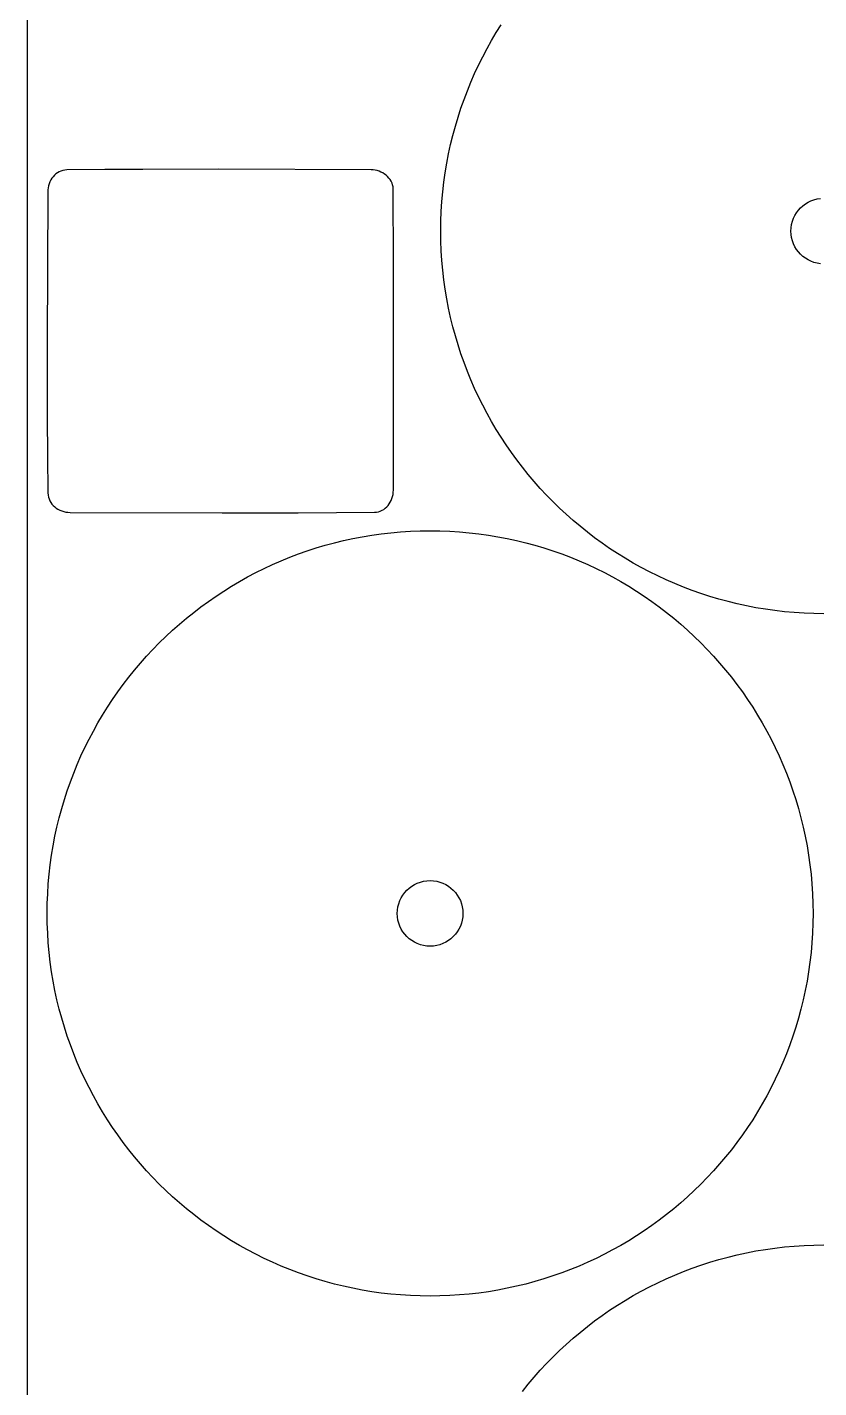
# Model space of a CAD drawing. Extents: x 443 to 1024, y 36 to 674.
# Drawn here: x 443.5 to 515.8, y 160.1 to 284.6 of the extents above; entities that cross this region are included whole.
import ezdxf

# ---------------------------------------------------------------- set-up
doc = ezdxf.new("R2010")
doc.units = 0
doc.layers.get('0').update_dxf_attribs({"linetype": 'CONTINUOUS'})

msp = doc.modelspace()

# ---------------------------------------------------------------- linework, layer by layer
at = {"color": 0}
msp.add_line((443.451437, 673.716315), (443.451437, 36.86042), dxfattribs=at)
at = {"color": 4}
for p, q in [((485.890447, 283.330166), (486.320408, 284.057447)), ((486.320408, 284.057447), (486.767275, 284.773317)), ((485.082345, 281.842476), (485.477668, 282.591751)), ((485.477668, 282.591751), (485.890447, 283.330166)), ((484.704754, 281.082616), (485.082345, 281.842476)), ((484.003863, 279.532241), (484.345168, 280.312446)), ((484.345168, 280.312446), (484.704754, 281.082616)), ((483.681114, 278.742275), (484.003863, 279.532241)), ((483.092383, 277.134162), (483.377196, 277.942824)), ((483.377196, 277.942824), (483.681114, 278.742275)), ((482.581172, 275.490305), (482.82695, 276.316564)), ((482.82695, 276.316564), (483.092383, 277.134162)), ((482.355324, 274.65566), (482.581172, 275.490305)), ((481.964518, 272.96231), (482.149682, 273.812903)), ((482.149682, 273.812903), (482.355324, 274.65566)), ((481.80011, 272.104156), (481.964518, 272.96231)), ((446.360433, 271.32199), (446.207344, 271.233708)), ((446.523012, 271.393291), (446.360433, 271.32199)), ((446.694478, 271.446429), (446.523012, 271.393291)), ((446.874225, 271.480221), (446.694478, 271.446429)), ((447.06165, 271.493485), (446.874225, 271.480221)), ((450.539662, 271.5312), (447.06165, 271.493485)), ((454.017802, 271.552368), (450.539662, 271.5312)), ((460.974338, 271.557973), (454.017802, 271.552368)), ((474.88755, 271.512585), (460.974338, 271.557973)), ((475.067106, 271.503465), (474.88755, 271.512585)), ((475.247383, 271.477414), (475.067106, 271.503465)), ((475.426694, 271.435215), (475.247383, 271.477414)), ((475.603347, 271.377651), (475.426694, 271.435215)), ((475.775654, 271.305506), (475.603347, 271.377651)), ((475.941925, 271.219562), (475.775654, 271.305506)), ((481.656731, 271.238715), (481.80011, 272.104156)), ((445.396799, 270.058006), (445.356315, 269.870097)), ((445.452211, 270.239574), (445.396799, 270.058006)), ((445.521948, 270.41362), (445.452211, 270.239574)), ((445.605405, 270.578961), (445.521948, 270.41362)), ((445.701978, 270.734414), (445.605405, 270.578961)), ((445.811063, 270.878798), (445.701978, 270.734414)), ((445.932055, 271.01093), (445.811063, 270.878798)), ((446.06435, 271.129627), (445.932055, 271.01093)), ((446.207344, 271.233708), (446.06435, 271.129627)), ((476.10047, 271.120602), (475.941925, 271.219562)), ((476.2496, 271.00941), (476.10047, 271.120602)), ((476.387626, 270.886769), (476.2496, 271.00941)), ((476.512857, 270.753462), (476.387626, 270.886769)), ((476.623604, 270.610272), (476.512857, 270.753462)), ((476.718178, 270.457982), (476.623604, 270.610272)), ((476.79489, 270.297375), (476.718178, 270.457982)), ((476.852048, 270.129235), (476.79489, 270.297375)), ((476.887965, 269.954344), (476.852048, 270.129235)), ((481.43416, 269.487071), (481.534656, 270.366261)), ((481.534656, 270.366261), (481.656731, 271.238715)), ((445.32255, 269.479985), (445.275838, 255.715235)), ((445.331364, 269.677029), (445.32255, 269.479985)), ((445.356315, 269.870097), (445.331364, 269.677029)), ((476.90095, 269.773485), (476.887965, 269.954344)), ((476.9288, 262.882106), (476.90095, 269.773485)), ((481.355518, 268.601419), (481.43416, 269.487071)), ((481.264896, 266.811826), (481.299005, 267.709579)), ((481.299005, 267.709579), (481.355518, 268.601419)), ((481.253465, 265.908436), (481.264896, 266.811826)), ((481.264896, 265.005046), (481.253465, 265.908436)), ((481.299005, 264.107294), (481.264896, 265.005046)), ((481.355518, 263.215454), (481.299005, 264.107294)), ((476.939025, 255.990623), (476.9288, 262.882106)), ((481.43416, 262.329802), (481.355518, 263.215454)), ((481.534656, 261.450611), (481.43416, 262.329802)), ((481.656731, 260.578158), (481.534656, 261.450611)), ((481.80011, 259.712717), (481.656731, 260.578158)), ((481.964518, 258.854562), (481.80011, 259.712717)), ((482.149682, 258.003969), (481.964518, 258.854562)), ((482.355324, 257.161213), (482.149682, 258.003969)), ((482.581172, 256.326568), (482.355324, 257.161213)), ((445.275838, 255.715235), (445.282571, 248.832945)), ((476.92025, 242.207685), (476.939025, 255.990623)), ((482.82695, 255.500309), (482.581172, 256.326568)), ((483.092383, 254.682711), (482.82695, 255.500309)), ((483.377196, 253.874049), (483.092383, 254.682711)), ((483.681114, 253.074597), (483.377196, 253.874049)), ((484.003863, 252.284632), (483.681114, 253.074597)), ((484.345168, 251.504426), (484.003863, 252.284632)), ((484.704754, 250.734256), (484.345168, 251.504426)), ((485.082345, 249.974396), (484.704754, 250.734256)), ((485.477668, 249.225122), (485.082345, 249.974396)), ((485.890447, 248.486706), (485.477668, 249.225122)), ((445.282571, 248.832945), (445.304119, 245.391944)), ((486.320408, 247.759426), (485.890447, 248.486706)), ((486.767275, 247.043555), (486.320408, 247.759426)), ((487.230774, 246.339369), (486.767275, 247.043555)), ((445.304119, 245.391944), (445.34185, 241.951085)), ((487.71063, 245.647142), (487.230774, 246.339369)), ((488.206568, 244.967149), (487.71063, 245.647142)), ((488.718313, 244.299665), (488.206568, 244.967149)), ((489.245591, 243.644965), (488.718313, 244.299665)), ((489.788126, 243.003323), (489.245591, 243.644965)), ((490.345643, 242.375015), (489.788126, 243.003323)), ((445.34185, 241.951085), (445.355195, 241.762544)), ((445.355195, 241.762544), (445.389214, 241.581117)), ((445.389214, 241.581117), (445.442702, 241.407497)), ((476.720832, 241.274054), (476.790575, 241.448098)), ((476.790575, 241.448098), (476.845993, 241.629666)), ((476.845993, 241.629666), (476.886481, 241.817574)), ((476.886481, 241.817574), (476.911435, 242.010642)), ((476.911435, 242.010642), (476.92025, 242.207685)), ((490.917869, 241.760315), (490.345643, 242.375015)), ((491.504527, 241.159499), (490.917869, 241.760315)), ((445.442702, 241.407497), (445.514455, 241.242373)), ((445.514455, 241.242373), (445.603267, 241.086436)), ((445.603267, 241.086436), (445.707934, 240.940378)), ((445.707934, 240.940378), (445.827251, 240.804889)), ((445.827251, 240.804889), (445.960013, 240.68066)), ((445.960013, 240.68066), (446.105015, 240.568382)), ((446.105015, 240.568382), (446.261052, 240.468746)), ((446.261052, 240.468746), (446.42692, 240.382441)), ((446.42692, 240.382441), (446.601414, 240.31016)), ((446.601414, 240.31016), (446.783329, 240.252594)), ((446.783329, 240.252594), (446.97146, 240.210432)), ((446.97146, 240.210432), (447.164602, 240.184365)), ((447.164602, 240.184365), (447.36155, 240.175085)), ((471.703959, 240.156112), (475.18115, 240.194285)), ((475.18115, 240.194285), (475.368559, 240.207532)), ((475.368559, 240.207532), (475.548294, 240.241309)), ((475.548294, 240.241309), (475.719751, 240.294433)), ((475.719751, 240.294433), (475.882325, 240.365723)), ((475.882325, 240.365723), (476.035412, 240.453995)), ((476.035412, 240.453995), (476.178406, 240.558068)), ((476.178406, 240.558068), (476.310704, 240.676759)), ((476.310704, 240.676759), (476.4317, 240.808885)), ((476.4317, 240.808885), (476.54079, 240.953265)), ((476.54079, 240.953265), (476.637369, 241.108715)), ((476.637369, 241.108715), (476.720832, 241.274054)), ((492.105344, 240.572841), (491.504527, 241.159499)), ((492.720043, 240.000615), (492.105344, 240.572841)), ((447.36155, 240.175085), (461.271688, 240.12581)), ((461.271688, 240.12581), (468.22663, 240.133882)), ((468.22663, 240.133882), (471.703959, 240.156112)), ((493.348351, 239.443097), (492.720043, 240.000615)), ((493.989993, 238.900562), (493.348351, 239.443097)), ((472.36947, 237.598046), (473.220063, 237.783209)), ((473.220063, 237.783209), (474.078218, 237.947618)), ((474.078218, 237.947618), (474.943659, 238.090997)), ((474.943659, 238.090997), (475.816112, 238.213072)), ((475.816112, 238.213072), (476.695303, 238.313568)), ((476.695303, 238.313568), (477.580955, 238.39221)), ((477.580955, 238.39221), (478.472795, 238.448723)), ((478.472795, 238.448723), (479.370547, 238.482832)), ((479.370547, 238.482832), (480.273937, 238.494263)), ((480.273937, 238.494263), (481.177327, 238.482832)), ((481.177327, 238.482832), (482.07508, 238.448723)), ((482.07508, 238.448723), (482.966919, 238.39221)), ((482.966919, 238.39221), (483.852572, 238.313568)), ((483.852572, 238.313568), (484.731762, 238.213072)), ((484.731762, 238.213072), (485.604215, 238.090997)), ((485.604215, 238.090997), (486.469657, 237.947618)), ((486.469657, 237.947618), (487.327811, 237.783209)), ((487.327811, 237.783209), (488.178404, 237.598046)), ((494.644693, 238.373285), (493.989993, 238.900562)), ((495.312177, 237.86154), (494.644693, 238.373285)), ((495.99217, 237.365602), (495.312177, 237.86154)), ((468.23955, 236.370532), (469.048212, 236.655345)), ((469.048212, 236.655345), (469.86581, 236.920778)), ((469.86581, 236.920778), (470.692069, 237.166556)), ((470.692069, 237.166556), (471.526714, 237.392403)), ((471.526714, 237.392403), (472.36947, 237.598046)), ((488.178404, 237.598046), (489.021161, 237.392403)), ((489.021161, 237.392403), (489.855806, 237.166556)), ((489.855806, 237.166556), (490.682065, 236.920778)), ((490.682065, 236.920778), (491.499663, 236.655345)), ((491.499663, 236.655345), (492.308325, 236.370532)), ((496.684397, 236.885746), (495.99217, 237.365602)), ((497.388584, 236.422247), (496.684397, 236.885746)), ((465.099757, 235.042974), (465.869927, 235.40256)), ((465.869927, 235.40256), (466.650132, 235.743865)), ((466.650132, 235.743865), (467.440098, 236.066614)), ((467.440098, 236.066614), (468.23955, 236.370532)), ((492.308325, 236.370532), (493.107776, 236.066614)), ((493.107776, 236.066614), (493.897742, 235.743865)), ((493.897742, 235.743865), (494.677947, 235.40256)), ((494.677947, 235.40256), (495.448117, 235.042974)), ((498.104455, 235.97538), (497.388584, 236.422247)), ((498.831735, 235.545419), (498.104455, 235.97538)), ((499.57015, 235.13264), (498.831735, 235.545419)), ((462.852207, 233.85728), (463.590622, 234.27006)), ((463.590622, 234.27006), (464.339897, 234.665383)), ((464.339897, 234.665383), (465.099757, 235.042974)), ((495.448117, 235.042974), (496.207977, 234.665383)), ((496.207977, 234.665383), (496.957252, 234.27006)), ((496.957252, 234.27006), (497.695667, 233.85728)), ((500.319425, 234.737317), (499.57015, 235.13264)), ((501.079285, 234.359725), (500.319425, 234.737317)), ((501.849455, 234.00014), (501.079285, 234.359725)), ((502.62966, 233.658835), (501.849455, 234.00014)), ((460.70487, 232.516954), (461.409056, 232.980453)), ((461.409056, 232.980453), (462.124927, 233.42732)), ((462.124927, 233.42732), (462.852207, 233.85728)), ((497.695667, 233.85728), (498.422947, 233.42732)), ((498.422947, 233.42732), (499.138818, 232.980453)), ((499.138818, 232.980453), (499.843005, 232.516954)), ((503.419626, 233.336086), (502.62966, 233.658835)), ((504.219077, 233.032167), (503.419626, 233.336086)), ((505.027739, 232.747354), (504.219077, 233.032167)), ((505.845337, 232.481921), (505.027739, 232.747354)), ((458.665166, 231.029415), (459.33265, 231.54116)), ((459.33265, 231.54116), (460.012643, 232.037098)), ((460.012643, 232.037098), (460.70487, 232.516954)), ((499.843005, 232.516954), (500.535232, 232.037098)), ((500.535232, 232.037098), (501.215225, 231.54116)), ((501.215225, 231.54116), (501.882709, 231.029415)), ((506.671596, 232.236144), (505.845337, 232.481921)), ((507.506241, 232.010296), (506.671596, 232.236144)), ((508.348998, 231.804653), (507.506241, 232.010296)), ((509.199591, 231.61949), (508.348998, 231.804653)), ((510.057745, 231.455081), (509.199591, 231.61949)), ((457.368824, 229.959602), (458.010465, 230.502137)), ((458.010465, 230.502137), (458.665166, 231.029415)), ((501.882709, 231.029415), (502.537409, 230.502137)), ((502.537409, 230.502137), (503.179051, 229.959602)), ((510.923187, 231.311702), (510.057745, 231.455081)), ((511.79564, 231.189627), (510.923187, 231.311702)), ((512.67483, 231.089132), (511.79564, 231.189627)), ((513.560483, 231.01049), (512.67483, 231.089132)), ((514.452322, 230.953977), (513.560483, 231.01049)), ((515.350075, 230.919867), (514.452322, 230.953977)), ((516.253465, 230.908436), (515.350075, 230.919867)), ((456.125816, 228.829859), (456.740516, 229.402084)), ((456.740516, 229.402084), (457.368824, 229.959602)), ((503.179051, 229.959602), (503.807359, 229.402084)), ((503.807359, 229.402084), (504.422058, 228.829859)), ((454.938341, 227.642384), (455.525, 228.243201)), ((455.525, 228.243201), (456.125816, 228.829859)), ((504.422058, 228.829859), (505.022875, 228.243201)), ((505.022875, 228.243201), (505.609533, 227.642384)), ((453.808598, 226.399376), (454.366116, 227.027685)), ((454.366116, 227.027685), (454.938341, 227.642384)), ((505.609533, 227.642384), (506.181758, 227.027685)), ((506.181758, 227.027685), (506.739276, 226.399376)), ((452.738786, 225.103035), (453.266063, 225.757735)), ((453.266063, 225.757735), (453.808598, 226.399376)), ((506.739276, 226.399376), (507.281811, 225.757735)), ((507.281811, 225.757735), (507.809089, 225.103035)), ((451.731103, 223.755558), (452.227041, 224.435551)), ((452.227041, 224.435551), (452.738786, 225.103035)), ((507.809089, 225.103035), (508.320834, 224.435551)), ((508.320834, 224.435551), (508.816772, 223.755558)), ((450.787748, 222.359144), (451.251247, 223.063331)), ((451.251247, 223.063331), (451.731103, 223.755558)), ((508.816772, 223.755558), (509.296628, 223.063331)), ((509.296628, 223.063331), (509.760127, 222.359144)), ((449.91092, 220.915993), (450.34088, 221.643273)), ((450.34088, 221.643273), (450.787748, 222.359144)), ((509.760127, 222.359144), (510.206994, 221.643273)), ((510.206994, 221.643273), (510.636955, 220.915993)), ((449.498141, 220.177578), (449.91092, 220.915993)), ((510.636955, 220.915993), (511.049734, 220.177578)), ((448.725226, 218.668443), (449.102818, 219.428303)), ((449.102818, 219.428303), (449.498141, 220.177578)), ((511.049734, 220.177578), (511.445057, 219.428303)), ((511.445057, 219.428303), (511.822648, 218.668443)), ((448.024336, 217.118068), (448.36564, 217.898273)), ((448.36564, 217.898273), (448.725226, 218.668443)), ((511.822648, 218.668443), (512.182234, 217.898273)), ((512.182234, 217.898273), (512.523539, 217.118068)), ((447.701587, 216.328102), (448.024336, 217.118068)), ((512.523539, 217.118068), (512.846288, 216.328102)), ((447.112855, 214.719989), (447.397668, 215.528651)), ((447.397668, 215.528651), (447.701587, 216.328102)), ((512.846288, 216.328102), (513.150206, 215.528651)), ((513.150206, 215.528651), (513.435019, 214.719989)), ((446.847422, 213.902391), (447.112855, 214.719989)), ((513.435019, 214.719989), (513.700452, 213.902391)), ((446.375797, 212.241487), (446.601645, 213.076132)), ((446.601645, 213.076132), (446.847422, 213.902391)), ((513.700452, 213.902391), (513.94623, 213.076132)), ((513.94623, 213.076132), (514.172078, 212.241487)), ((446.170154, 211.39873), (446.375797, 212.241487)), ((514.172078, 212.241487), (514.37772, 211.39873)), ((445.820582, 209.689983), (445.984991, 210.548137)), ((445.984991, 210.548137), (446.170154, 211.39873)), ((514.37772, 211.39873), (514.562883, 210.548137)), ((514.562883, 210.548137), (514.727292, 209.689983)), ((445.677203, 208.824541), (445.820582, 209.689983)), ((514.727292, 209.689983), (514.870671, 208.824541)), ((445.454632, 207.072898), (445.555128, 207.952088)), ((445.555128, 207.952088), (445.677203, 208.824541)), ((514.870671, 208.824541), (514.992746, 207.952088)), ((514.992746, 207.952088), (515.093242, 207.072898)), ((445.375991, 206.187245), (445.454632, 207.072898)), ((515.093242, 207.072898), (515.171884, 206.187245)), ((445.319477, 205.295405), (445.375991, 206.187245)), ((515.171884, 206.187245), (515.228397, 205.295405)), ((445.273937, 203.494263), (445.285368, 204.397653)), ((445.285368, 204.397653), (445.319477, 205.295405)), ((515.228397, 205.295405), (515.262506, 204.397653)), ((515.262506, 204.397653), (515.273937, 203.494263)), ((445.285368, 202.590873), (445.273937, 203.494263)), ((515.273937, 203.494263), (515.262506, 202.590873)), ((445.319477, 201.693121), (445.285368, 202.590873)), ((445.375991, 200.801281), (445.319477, 201.693121)), ((515.228397, 201.693121), (515.171884, 200.801281)), ((515.262506, 202.590873), (515.228397, 201.693121)), ((445.454632, 199.915628), (445.375991, 200.801281)), ((515.171884, 200.801281), (515.093242, 199.915628)), ((445.555128, 199.036438), (445.454632, 199.915628)), ((515.093242, 199.915628), (514.992746, 199.036438)), ((445.677203, 198.163985), (445.555128, 199.036438)), ((445.820582, 197.298544), (445.677203, 198.163985)), ((514.870671, 198.163985), (514.727292, 197.298544)), ((514.992746, 199.036438), (514.870671, 198.163985)), ((445.984991, 196.440389), (445.820582, 197.298544)), ((514.727292, 197.298544), (514.562883, 196.440389)), ((446.170154, 195.589796), (445.984991, 196.440389)), ((446.375797, 194.74704), (446.170154, 195.589796)), ((514.37772, 195.589796), (514.172078, 194.74704)), ((514.562883, 196.440389), (514.37772, 195.589796)), ((446.601645, 193.912395), (446.375797, 194.74704)), ((514.172078, 194.74704), (513.94623, 193.912395)), ((446.847422, 193.086136), (446.601645, 193.912395)), ((447.112855, 192.268538), (446.847422, 193.086136)), ((513.700452, 193.086136), (513.435019, 192.268538)), ((513.94623, 193.912395), (513.700452, 193.086136)), ((447.397668, 191.459876), (447.112855, 192.268538)), ((513.435019, 192.268538), (513.150206, 191.459876)), ((447.701587, 190.660424), (447.397668, 191.459876)), ((448.024336, 189.870458), (447.701587, 190.660424)), ((512.846288, 190.660424), (512.523539, 189.870458)), ((513.150206, 191.459876), (512.846288, 190.660424)), ((448.36564, 189.090253), (448.024336, 189.870458)), ((512.523539, 189.870458), (512.182234, 189.090253)), ((448.725226, 188.320083), (448.36564, 189.090253)), ((449.102818, 187.560223), (448.725226, 188.320083)), ((511.822648, 188.320083), (511.445057, 187.560223)), ((512.182234, 189.090253), (511.822648, 188.320083)), ((449.498141, 186.810948), (449.102818, 187.560223)), ((449.91092, 186.072533), (449.498141, 186.810948)), ((511.049734, 186.810948), (510.636955, 186.072533)), ((511.445057, 187.560223), (511.049734, 186.810948)), ((450.34088, 185.345253), (449.91092, 186.072533)), ((510.636955, 186.072533), (510.206994, 185.345253)), ((450.787748, 184.629382), (450.34088, 185.345253)), ((451.251247, 183.925196), (450.787748, 184.629382)), ((509.760127, 184.629382), (509.296628, 183.925196)), ((510.206994, 185.345253), (509.760127, 184.629382)), ((451.731103, 183.232969), (451.251247, 183.925196)), ((452.227041, 182.552976), (451.731103, 183.232969)), ((508.816772, 183.232969), (508.320834, 182.552976)), ((509.296628, 183.925196), (508.816772, 183.232969)), ((452.738786, 181.885492), (452.227041, 182.552976)), ((453.266063, 181.230791), (452.738786, 181.885492)), ((507.809089, 181.885492), (507.281811, 181.230791)), ((508.320834, 182.552976), (507.809089, 181.885492)), ((453.808598, 180.58915), (453.266063, 181.230791)), ((454.366116, 179.960842), (453.808598, 180.58915)), ((506.739276, 180.58915), (506.181758, 179.960842)), ((507.281811, 181.230791), (506.739276, 180.58915)), ((454.938341, 179.346142), (454.366116, 179.960842)), ((455.525, 178.745326), (454.938341, 179.346142)), ((505.609533, 179.346142), (505.022875, 178.745326)), ((506.181758, 179.960842), (505.609533, 179.346142)), ((456.125816, 178.158667), (455.525, 178.745326)), ((456.740516, 177.586442), (456.125816, 178.158667)), ((504.422058, 178.158667), (503.807359, 177.586442)), ((505.022875, 178.745326), (504.422058, 178.158667)), ((457.368824, 177.028924), (456.740516, 177.586442)), ((458.010465, 176.486389), (457.368824, 177.028924)), ((503.179051, 177.028924), (502.537409, 176.486389)), ((503.807359, 177.586442), (503.179051, 177.028924)), ((458.665166, 175.959112), (458.010465, 176.486389)), ((459.33265, 175.447367), (458.665166, 175.959112)), ((501.882709, 175.959112), (501.215225, 175.447367)), ((502.537409, 176.486389), (501.882709, 175.959112)), ((460.012643, 174.951429), (459.33265, 175.447367)), ((460.70487, 174.471573), (460.012643, 174.951429)), ((461.409056, 174.008074), (460.70487, 174.471573)), ((499.843005, 174.471573), (499.138818, 174.008074)), ((500.535232, 174.951429), (499.843005, 174.471573)), ((501.215225, 175.447367), (500.535232, 174.951429)), ((462.124927, 173.561206), (461.409056, 174.008074)), ((462.852207, 173.131246), (462.124927, 173.561206)), ((463.590622, 172.718467), (462.852207, 173.131246)), ((497.695667, 173.131246), (496.957252, 172.718467)), ((498.422947, 173.561206), (497.695667, 173.131246)), ((499.138818, 174.008074), (498.422947, 173.561206)), ((511.79564, 172.888663), (512.67483, 172.989158)), ((512.67483, 172.989158), (513.560483, 173.0678)), ((513.560483, 173.0678), (514.452322, 173.124313)), ((514.452322, 173.124313), (515.350075, 173.158423)), ((515.350075, 173.158423), (516.253465, 173.169854)), ((464.339897, 172.323144), (463.590622, 172.718467)), ((465.099757, 171.945552), (464.339897, 172.323144)), ((465.869927, 171.585966), (465.099757, 171.945552)), ((495.448117, 171.945552), (494.677947, 171.585966)), ((496.207977, 172.323144), (495.448117, 171.945552)), ((496.957252, 172.718467), (496.207977, 172.323144)), ((505.845337, 171.596369), (506.671596, 171.842146)), ((506.671596, 171.842146), (507.506241, 172.067994)), ((507.506241, 172.067994), (508.348998, 172.273637)), ((508.348998, 172.273637), (509.199591, 172.4588)), ((509.199591, 172.4588), (510.057745, 172.623209)), ((510.057745, 172.623209), (510.923187, 172.766588)), ((510.923187, 172.766588), (511.79564, 172.888663)), ((466.650132, 171.244662), (465.869927, 171.585966)), ((467.440098, 170.921912), (466.650132, 171.244662)), ((468.23955, 170.617994), (467.440098, 170.921912)), ((469.048212, 170.333181), (468.23955, 170.617994)), ((492.308325, 170.617994), (491.499663, 170.333181)), ((493.107776, 170.921912), (492.308325, 170.617994)), ((493.897742, 171.244662), (493.107776, 170.921912)), ((494.677947, 171.585966), (493.897742, 171.244662)), ((502.62966, 170.419455), (503.419626, 170.742204)), ((503.419626, 170.742204), (504.219077, 171.046123)), ((504.219077, 171.046123), (505.027739, 171.330936)), ((505.027739, 171.330936), (505.845337, 171.596369)), ((469.86581, 170.067748), (469.048212, 170.333181)), ((470.692069, 169.82197), (469.86581, 170.067748)), ((471.526714, 169.596123), (470.692069, 169.82197)), ((472.36947, 169.39048), (471.526714, 169.596123)), ((473.220063, 169.205317), (472.36947, 169.39048)), ((488.178404, 169.39048), (487.327811, 169.205317)), ((489.021161, 169.596123), (488.178404, 169.39048)), ((489.855806, 169.82197), (489.021161, 169.596123)), ((490.682065, 170.067748), (489.855806, 169.82197)), ((491.499663, 170.333181), (490.682065, 170.067748)), ((499.57015, 168.94565), (500.319425, 169.340973)), ((500.319425, 169.340973), (501.079285, 169.718565)), ((501.079285, 169.718565), (501.849455, 170.07815)), ((501.849455, 170.07815), (502.62966, 170.419455)), ((474.078218, 169.040908), (473.220063, 169.205317)), ((474.943659, 168.897529), (474.078218, 169.040908)), ((475.816112, 168.775454), (474.943659, 168.897529)), ((476.695303, 168.674958), (475.816112, 168.775454)), ((477.580955, 168.596316), (476.695303, 168.674958)), ((478.472795, 168.539803), (477.580955, 168.596316)), ((479.370547, 168.505694), (478.472795, 168.539803)), ((480.273937, 168.494263), (479.370547, 168.505694)), ((481.177327, 168.505694), (480.273937, 168.494263)), ((482.07508, 168.539803), (481.177327, 168.505694)), ((482.966919, 168.596316), (482.07508, 168.539803)), ((483.852572, 168.674958), (482.966919, 168.596316)), ((484.731762, 168.775454), (483.852572, 168.674958)), ((485.604215, 168.897529), (484.731762, 168.775454)), ((486.469657, 169.040908), (485.604215, 168.897529)), ((487.327811, 169.205317), (486.469657, 169.040908)), ((497.388584, 167.656043), (498.104455, 168.10291)), ((498.104455, 168.10291), (498.831735, 168.532871)), ((498.831735, 168.532871), (499.57015, 168.94565)), ((495.99217, 166.712688), (496.684397, 167.192544)), ((496.684397, 167.192544), (497.388584, 167.656043)), ((493.989993, 165.177728), (494.644693, 165.705005)), ((494.644693, 165.705005), (495.312177, 166.21675)), ((495.312177, 166.21675), (495.99217, 166.712688)), ((492.720043, 164.077675), (493.348351, 164.635193)), ((493.348351, 164.635193), (493.989993, 165.177728)), ((491.504527, 162.918791), (492.105344, 163.50545)), ((492.105344, 163.50545), (492.720043, 164.077675)), ((490.345643, 161.703275), (490.917869, 162.317975)), ((490.917869, 162.317975), (491.504527, 162.918791)), ((489.245591, 160.433325), (489.788126, 161.074967)), ((489.788126, 161.074967), (490.345643, 161.703275)), ((488.718313, 159.778625), (489.245591, 160.433325))]:
    msp.add_line(p, q, dxfattribs=at)
at = {"color": 7}
for p, q in [((515.36134, 268.773566), (515.648847, 268.847489)), ((515.648847, 268.847489), (515.946725, 268.892948)), ((513.615539, 267.338435), (513.765806, 267.585785)), ((513.765806, 267.585785), (513.938504, 267.816734)), ((513.938504, 267.816734), (514.132127, 268.029774)), ((514.132127, 268.029774), (514.345167, 268.223397)), ((514.345167, 268.223397), (514.576116, 268.396096)), ((514.576116, 268.396096), (514.823466, 268.546362)), ((514.823466, 268.546362), (515.08571, 268.672688)), ((515.08571, 268.672688), (515.36134, 268.773566)), ((513.268953, 266.215176), (513.314412, 266.513054)), ((513.314412, 266.513054), (513.388335, 266.800562)), ((513.388335, 266.800562), (513.489213, 267.076191)), ((513.489213, 267.076191), (513.615539, 267.338435)), ((513.253465, 265.908436), (513.268953, 266.215176)), ((513.268953, 265.601696), (513.253465, 265.908436)), ((513.314412, 265.303819), (513.268953, 265.601696)), ((513.388335, 265.016311), (513.314412, 265.303819)), ((513.489213, 264.740682), (513.388335, 265.016311)), ((513.615539, 264.478438), (513.489213, 264.740682)), ((513.765806, 264.231088), (513.615539, 264.478438)), ((513.938504, 264.000139), (513.765806, 264.231088)), ((514.132127, 263.787099), (513.938504, 264.000139)), ((514.345167, 263.593476), (514.132127, 263.787099)), ((514.576116, 263.420777), (514.345167, 263.593476)), ((514.823466, 263.270511), (514.576116, 263.420777)), ((515.08571, 263.144185), (514.823466, 263.270511)), ((515.36134, 263.043307), (515.08571, 263.144185)), ((515.648847, 262.969384), (515.36134, 263.043307)), ((515.946725, 262.923925), (515.648847, 262.969384)), ((477.786278, 205.171612), (477.958977, 205.402561)), ((477.958977, 205.402561), (478.1526, 205.615601)), ((478.1526, 205.615601), (478.36564, 205.809224)), ((478.36564, 205.809224), (478.596589, 205.981922)), ((478.596589, 205.981922), (478.843939, 206.132189)), ((478.843939, 206.132189), (479.106182, 206.258515)), ((479.106182, 206.258515), (479.381812, 206.359393)), ((479.381812, 206.359393), (479.669319, 206.433316)), ((479.669319, 206.433316), (479.967197, 206.478775)), ((479.967197, 206.478775), (480.273937, 206.494263)), ((480.273937, 206.494263), (480.580677, 206.478775)), ((480.580677, 206.478775), (480.878555, 206.433316)), ((480.878555, 206.433316), (481.166062, 206.359393)), ((481.166062, 206.359393), (481.441692, 206.258515)), ((481.441692, 206.258515), (481.703936, 206.132189)), ((481.703936, 206.132189), (481.951286, 205.981922)), ((481.951286, 205.981922), (482.182235, 205.809224)), ((482.182235, 205.809224), (482.395275, 205.615601)), ((482.395275, 205.615601), (482.588898, 205.402561)), ((482.588898, 205.402561), (482.761596, 205.171612)), ((477.289425, 203.801003), (477.334885, 204.098881)), ((477.334885, 204.098881), (477.408807, 204.386388)), ((477.408807, 204.386388), (477.509686, 204.662018)), ((477.509686, 204.662018), (477.636012, 204.924262)), ((477.636012, 204.924262), (477.786278, 205.171612)), ((482.761596, 205.171612), (482.911863, 204.924262)), ((482.911863, 204.924262), (483.038189, 204.662018)), ((483.038189, 204.662018), (483.139067, 204.386388)), ((483.139067, 204.386388), (483.21299, 204.098881)), ((483.21299, 204.098881), (483.258449, 203.801003)), ((477.273937, 203.494263), (477.289425, 203.801003)), ((477.289425, 203.187523), (477.273937, 203.494263)), ((477.334885, 202.889645), (477.289425, 203.187523)), ((477.408807, 202.602138), (477.334885, 202.889645)), ((483.21299, 202.889645), (483.139067, 202.602138)), ((483.258449, 203.187523), (483.21299, 202.889645)), ((483.258449, 203.801003), (483.273937, 203.494263)), ((483.273937, 203.494263), (483.258449, 203.187523)), ((477.509686, 202.326508), (477.408807, 202.602138)), ((477.636012, 202.064265), (477.509686, 202.326508)), ((477.786278, 201.816914), (477.636012, 202.064265)), ((477.958977, 201.585966), (477.786278, 201.816914)), ((482.761596, 201.816914), (482.588898, 201.585966)), ((482.911863, 202.064265), (482.761596, 201.816914)), ((483.038189, 202.326508), (482.911863, 202.064265)), ((483.139067, 202.602138), (483.038189, 202.326508)), ((478.1526, 201.372926), (477.958977, 201.585966)), ((478.36564, 201.179303), (478.1526, 201.372926)), ((478.596589, 201.006604), (478.36564, 201.179303)), ((478.843939, 200.856338), (478.596589, 201.006604)), ((479.106182, 200.730012), (478.843939, 200.856338)), ((479.381812, 200.629133), (479.106182, 200.730012)), ((479.669319, 200.555211), (479.381812, 200.629133)), ((479.967197, 200.509751), (479.669319, 200.555211)), ((480.273937, 200.494263), (479.967197, 200.509751)), ((480.580677, 200.509751), (480.273937, 200.494263)), ((480.878555, 200.555211), (480.580677, 200.509751)), ((481.166062, 200.629133), (480.878555, 200.555211)), ((481.441692, 200.730012), (481.166062, 200.629133)), ((481.703936, 200.856338), (481.441692, 200.730012)), ((481.951286, 201.006604), (481.703936, 200.856338)), ((482.182235, 201.179303), (481.951286, 201.006604)), ((482.395275, 201.372926), (482.182235, 201.179303)), ((482.588898, 201.585966), (482.395275, 201.372926))]:
    msp.add_line(p, q, dxfattribs=at)

doc.saveas('drawing.dxf')
